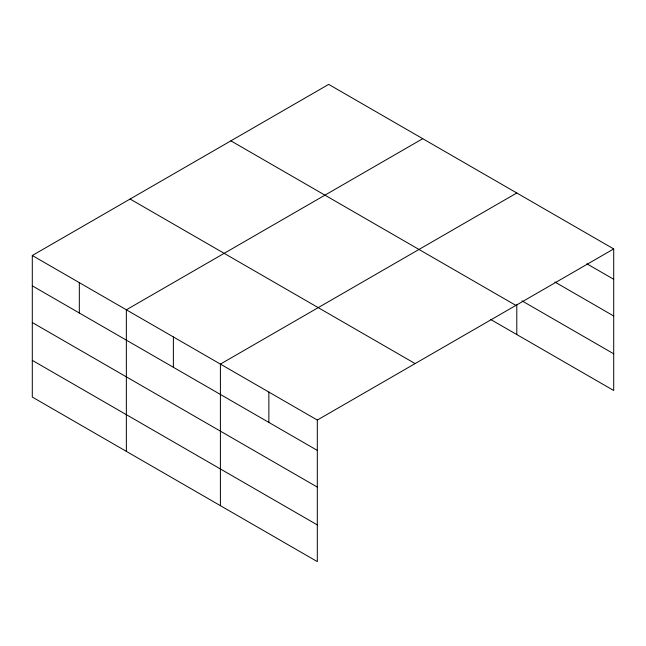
<?xml version="1.0" encoding="UTF-8"?>
<svg xmlns="http://www.w3.org/2000/svg" width="646" height="646" viewBox="0 0 646 646"><rect width="100%" height="100%" fill="white"/><g stroke="black" fill="none" stroke-linecap="round" stroke-linejoin="round"><path stroke-width="0.97" d="M613.7 248.936L328.685 84.384L32.3 255.501L32.3 397.064L317.315 561.616L317.315 420.053L613.7 248.936L613.7 390.499L490.669 319.471M422.742 138.688L126.358 309.805L126.358 451.368M516.792 192.984L220.407 364.102L220.407 505.673M586.875 263.794L613.7 279.282M554.866 282.019L613.7 315.983M521.984 300.85L613.7 353.798M230.88 140.852L515.896 305.405M130.104 199.033L415.12 363.585M32.3 255.501L317.315 420.053M32.3 285.847L317.315 450.399M32.3 322.548L317.315 487.1M32.3 360.363L317.315 524.915M516.792 304.791L516.792 334.555M268.865 392.082L268.865 422.427M173.378 336.954L173.378 367.299M79.329 282.649L79.329 312.995"/></g></svg>
